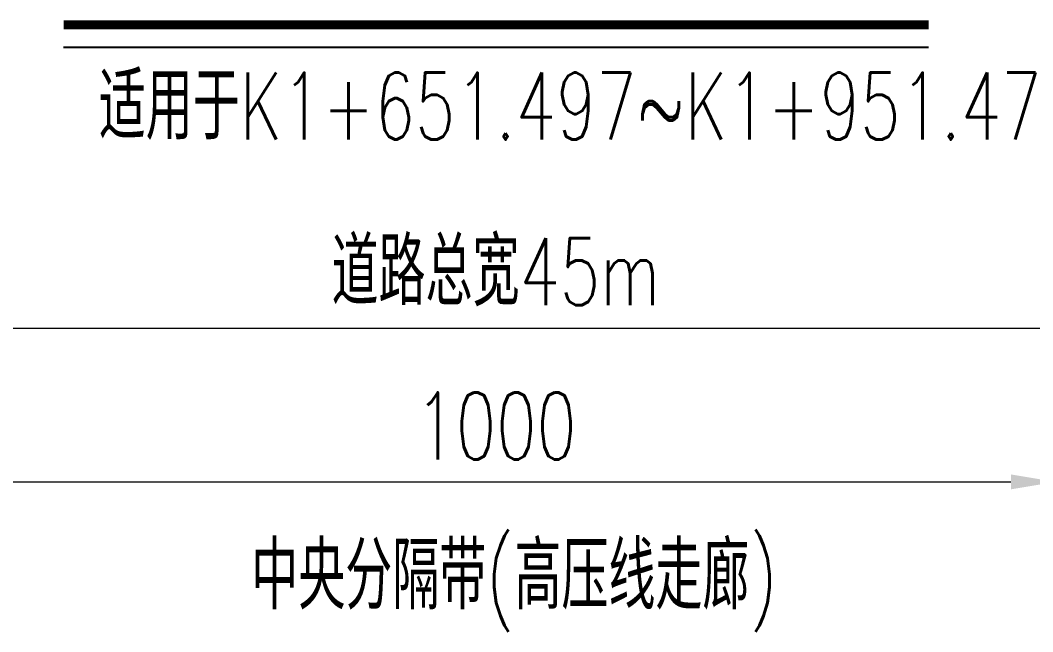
# Model space of a CAD drawing. Extents: x -1568 to -728, y -1287 to -990.
# Drawn here: x -952.2 to -906.96, y -1107.66 to -1080.33 of the extents above; entities that cross this region are included whole.
import ezdxf

# ---------------------------------------------------------------- set-up
doc = ezdxf.new("R2010")
doc.units = 0
doc.header["$LTSCALE"] = 5
doc.layers.get('0').update_dxf_attribs({"linetype": 'CONTINUOUS'})
doc.layers.get('Defpoints').update_dxf_attribs({"linetype": 'CONTINUOUS'})
doc.layers.add('文字', color=7, linetype='CONTINUOUS')
doc.layers.add('标注', color=4, linetype='CONTINUOUS', lineweight=15)
doc.styles.get("Standard").update_dxf_attribs({"font": 'simplex1.shx', "width": 0.7, "bigfont": 'hztxt.shx'})
doc.dimstyles.new('比例1：200', dxfattribs={"dimtxt": 3, "dimasz": 2, "dimexe": 2, "dimexo": 1, "dimgap": 1, "dimtad": 1, "dimlfac": 20, "dimzin": 13, "dimdsep": 46, "dimtxsty": 'Standard', "dimcen": -0.09, "dimclrd": 256, "dimclre": 256, "dimclrt": 7, "dimaunit": 1, "dimadec": 0, "dimazin": 2, "dimtfac": 0.0005, "dimtix": 1, "dimtmove": 2, "dimatfit": 3, "dimfxl": 0, "dimtolj": 1, "dimtzin": 13, "dimlwd": -1, "dimlwe": -1, "dimarcsym": 0})

# ---------------------------------------------------------------- blocks, each defined once
blk = doc.blocks.new('*D12')
at = {"layer": 'Defpoints', "color": 0}
for p in [(-818.442, -1094.09), (-1043.434, -1100.961), (-818.442, -1101.194)]:
    blk.add_point(p, dxfattribs=at)
at = {"layer": '标注'}
for p, q in [((-1043.434, -1099.961), (-1043.434, -1092.09)), ((-818.442, -1100.09), (-818.442, -1092.09)), ((-1041.434, -1094.09), (-820.442, -1094.09))]:
    blk.add_line(p, q, dxfattribs=at)
for points in [[(-1041.434, -1093.756), (-1041.434, -1094.423), (-1043.434, -1094.09)], [(-820.442, -1093.756), (-820.442, -1094.423), (-818.442, -1094.09)]]:
    blk.add_solid(points, dxfattribs=at)
at = {"layer": '标注', "color": 7, "insert": (-930.938, -1091.59), "char_height": 3, "attachment_point": 5}
blk.add_mtext('\\A1;道路总宽45m', dxfattribs=at)
blk = doc.blocks.new('*D14')
at = {"layer": 'Defpoints', "color": 0}
for p in [(-905.934, -1100.961), (-955.934, -1103.776), (-905.934, -1103.776)]:
    blk.add_point(p, dxfattribs=at)
at = {"layer": '标注'}
for p, q in [((-955.934, -1102.776), (-955.934, -1098.961)), ((-905.934, -1102.776), (-905.934, -1098.961)), ((-953.934, -1100.961), (-907.934, -1100.961))]:
    blk.add_line(p, q, dxfattribs=at)
for points in [[(-953.934, -1100.627), (-953.934, -1101.294), (-955.934, -1100.961)], [(-907.934, -1100.627), (-907.934, -1101.294), (-905.934, -1100.961)]]:
    blk.add_solid(points, dxfattribs=at)
at = {"layer": '标注', "color": 7, "insert": (-930.934, -1098.461), "char_height": 3, "attachment_point": 5}
blk.add_mtext('\\A1;1000', dxfattribs=at)

msp = doc.modelspace()

# ---------------------------------------------------------------- linework, layer by layer
msp.add_line((-950.25798, -1081.52661), (-911.61024, -1081.52661))
at = {"const_width": 0.4}
msp.add_lwpolyline([(-950.25973, -1080.52661), (-911.61024, -1080.52661)], dxfattribs=at)

# ---------------------------------------------------------------- texts
at = {"layer": '文字', "width": 0.7}
for s, p in [('适用于K1+651.497~K1+951.475', (-948.68882, -1085.66455)), ('中央分隔带(高压线走廊)', (-941.87519, -1106.6599))]:
    msp.add_text(s, height=3, dxfattribs=at).set_placement(p)

# ---------------------------------------------------------------- dimensions: what is measured, and where the dimension line sits
at = {"layer": '标注'}
dim = msp.add_linear_dim(base=(-818.4424, -1094.08956), p1=(-1043.43411, -1100.96078), p2=(-818.4424, -1101.19432), text='道路总宽45m', dimstyle='比例1：200', override={"dimtxsty": 'Standard'}, dxfattribs=at)
dim.commit()
dim.dimension.update_dxf_attribs({"geometry": '*D12', "text_midpoint": (-930.93825, -1091.58956)})
dim = msp.add_linear_dim(base=(-905.93411, -1100.96078), p1=(-955.93411, -1103.77565), p2=(-905.93411, -1103.77565), dimstyle='比例1：200', override={"dimtxsty": 'Standard'}, dxfattribs=at)
dim.commit()
dim.dimension.update_dxf_attribs({"geometry": '*D14', "text_midpoint": (-930.93411, -1098.46078)})

doc.saveas('drawing.dxf')
